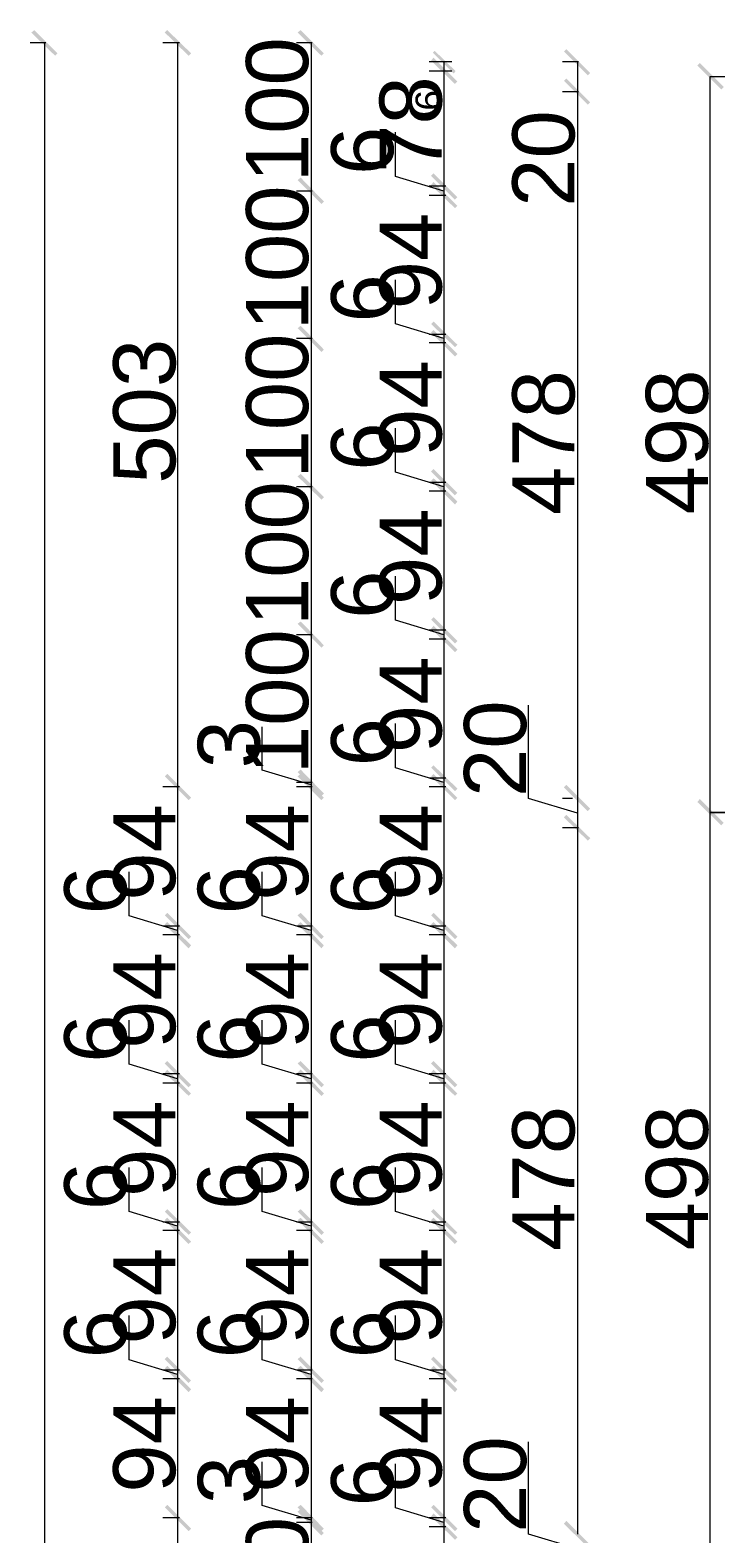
# Model space of a CAD drawing. Header units: centimetres. Extents: x 2816 to 28192, y 2553 to 18332.
# Drawn here: x 4828 to 6021, y 12991 to 15573 of the extents above; entities that cross this region are included whole.
import ezdxf

# ---------------------------------------------------------------- set-up
doc = ezdxf.new("R2010")
doc.units = ezdxf.units.CM
doc.layers.add('PDF_0', color=7, linetype='Continuous')
doc.layers.add('PDF_Dimenzionimi', color=7, linetype='Continuous')
doc.styles.add('PDF Arial', font='arial.ttf')

msp = doc.modelspace()

# ---------------------------------------------------------------- linework, layer by layer
at = {"layer": 'PDF_0', "transparency": 33554559}
for points in [[(4875.4, 15532.8), (4830.2, 15568.5), (4835.5, 15572.7)], [(5104.6, 15532.8), (5059.4, 15568.5), (5063.6, 15572.7)], [(5332.6, 15532.8), (5287.4, 15568.5), (5292.7, 15572.7)], [(4871.2, 15528.6), (4875.4, 15532.8), (4830.2, 15568.5)], [(5100.3, 15528.6), (5104.6, 15532.8), (5059.4, 15568.5)], [(5328.4, 15528.6), (5332.6, 15532.8), (5287.4, 15568.5)], [(5561.8, 15484.4), (5516.6, 15520.2), (5520.8, 15525.4)], [(5557.6, 15480.2), (5561.8, 15484.4), (5516.6, 15520.2)], [(5558.6, 15502.3), (5519.7, 15533.8), (5522.9, 15537)], [(5555.5, 15498.1), (5558.6, 15502.3), (5519.7, 15533.8)], [(5522.9, 15522.3), (5519.7, 15518.1), (5558.6, 15486.5)], [(5519.7, 15518.1), (5558.6, 15486.5), (5555.5, 15482.3)], [(5789.8, 15499.1), (5744.6, 15535.9), (5748.9, 15540.1)], [(5785.6, 15494.9), (5789.8, 15499.1), (5744.6, 15535.9)], [(6019, 15475), (5973.8, 15511.7), (5978, 15516)], [(6014.8, 15470.8), (6019, 15475), (5973.8, 15511.7)], [(5748.9, 15489.7), (5744.6, 15485.5), (5789.8, 15448.7)], [(5789.8, 15448.7), (5744.6, 15485.5), (5748.9, 15489.7)], [(5744.6, 15485.5), (5789.8, 15448.7), (5785.6, 15444.5)], [(5785.6, 15444.5), (5789.8, 15448.7), (5744.6, 15485.5)], [(5292.7, 15319.4), (5287.4, 15315.2), (5332.6, 15278.4)], [(5332.6, 15278.4), (5287.4, 15315.2), (5292.7, 15319.4)], [(5287.4, 15315.2), (5332.6, 15278.4), (5328.4, 15274.2)], [(5328.4, 15274.2), (5332.6, 15278.4), (5287.4, 15315.2)], [(5520.8, 15326.8), (5516.6, 15322.6), (5561.8, 15285.8)], [(5561.8, 15285.8), (5516.6, 15322.6), (5520.8, 15326.8)], [(5516.6, 15322.6), (5561.8, 15285.8), (5557.6, 15281.6)], [(5557.6, 15281.6), (5561.8, 15285.8), (5516.6, 15322.6)], [(5520.8, 15312), (5516.6, 15306.8), (5561.8, 15271.1)], [(5561.8, 15271.1), (5516.6, 15306.8), (5520.8, 15312)], [(5516.6, 15306.8), (5561.8, 15271.1), (5557.6, 15266.9)], [(5557.6, 15266.9), (5561.8, 15271.1), (5516.6, 15306.8)], [(5292.7, 15065), (5287.4, 15060.8), (5332.6, 15024.1)], [(5332.6, 15024.1), (5287.4, 15060.8), (5292.7, 15065)], [(5287.4, 15060.8), (5332.6, 15024.1), (5328.4, 15019.9)], [(5328.4, 15019.9), (5332.6, 15024.1), (5287.4, 15060.8)], [(5520.8, 15072.4), (5516.6, 15068.2), (5561.8, 15032.5)], [(5561.8, 15032.5), (5516.6, 15068.2), (5520.8, 15072.4)], [(5516.6, 15068.2), (5561.8, 15032.5), (5557.6, 15028.3)], [(5557.6, 15028.3), (5561.8, 15032.5), (5516.6, 15068.2)], [(5520.8, 15057.7), (5516.6, 15053.5), (5561.8, 15016.7)], [(5561.8, 15016.7), (5516.6, 15053.5), (5520.8, 15057.7)], [(5516.6, 15053.5), (5561.8, 15016.7), (5557.6, 15012.5)], [(5557.6, 15012.5), (5561.8, 15016.7), (5516.6, 15053.5)], [(5292.7, 14810.7), (5287.4, 14806.5), (5332.6, 14770.7)], [(5332.6, 14770.7), (5287.4, 14806.5), (5292.7, 14810.7)], [(5287.4, 14806.5), (5332.6, 14770.7), (5328.4, 14766.5)], [(5328.4, 14766.5), (5332.6, 14770.7), (5287.4, 14806.5)], [(5520.8, 14819.1), (5516.6, 14814.9), (5561.8, 14778.1)], [(5561.8, 14778.1), (5516.6, 14814.9), (5520.8, 14819.1)], [(5516.6, 14814.9), (5561.8, 14778.1), (5557.6, 14773.9)], [(5557.6, 14773.9), (5561.8, 14778.1), (5516.6, 14814.9)], [(5520.8, 14803.3), (5516.6, 14799.1), (5561.8, 14763.4)], [(5561.8, 14763.4), (5516.6, 14799.1), (5520.8, 14803.3)], [(5516.6, 14799.1), (5561.8, 14763.4), (5557.6, 14758.1)], [(5557.6, 14758.1), (5561.8, 14763.4), (5516.6, 14799.1)], [(5520.8, 14564.7), (5516.6, 14560.5), (5561.8, 14523.7)], [(5561.8, 14523.7), (5516.6, 14560.5), (5520.8, 14564.7)], [(5292.7, 14557.4), (5287.4, 14553.2), (5332.6, 14516.4)], [(5332.6, 14516.4), (5287.4, 14553.2), (5292.7, 14557.4)], [(5287.4, 14553.2), (5332.6, 14516.4), (5328.4, 14512.2)], [(5328.4, 14512.2), (5332.6, 14516.4), (5287.4, 14553.2)], [(5516.6, 14560.5), (5561.8, 14523.7), (5557.6, 14519.5)], [(5557.6, 14519.5), (5561.8, 14523.7), (5516.6, 14560.5)], [(5520.8, 14550), (5516.6, 14544.8), (5561.8, 14509)], [(5561.8, 14509), (5516.6, 14544.8), (5520.8, 14550)], [(5516.6, 14544.8), (5561.8, 14509), (5557.6, 14504.8)], [(5557.6, 14504.8), (5561.8, 14509), (5516.6, 14544.8)], [(5520.8, 14310.4), (5516.6, 14306.2), (5561.8, 14270.4)], [(5561.8, 14270.4), (5516.6, 14306.2), (5520.8, 14310.4)], [(5516.6, 14306.2), (5561.8, 14270.4), (5557.6, 14266.2)], [(5557.6, 14266.2), (5561.8, 14270.4), (5516.6, 14306.2)], [(5063.6, 14295.7), (5059.4, 14291.5), (5104.6, 14254.7)], [(5104.6, 14254.7), (5059.4, 14291.5), (5063.6, 14295.7)], [(5059.4, 14291.5), (5104.6, 14254.7), (5100.3, 14250.5)], [(5100.3, 14250.5), (5104.6, 14254.7), (5059.4, 14291.5)], [(5292.7, 14303), (5287.4, 14298.8), (5332.6, 14262)], [(5332.6, 14262), (5287.4, 14298.8), (5292.7, 14303)], [(5287.4, 14298.8), (5332.6, 14262), (5328.4, 14257.8)], [(5328.4, 14257.8), (5332.6, 14262), (5287.4, 14298.8)], [(5292.7, 14295.7), (5287.4, 14291.5), (5332.6, 14254.7)], [(5332.6, 14254.7), (5287.4, 14291.5), (5292.7, 14295.7)], [(5287.4, 14291.5), (5332.6, 14254.7), (5328.4, 14250.5)], [(5328.4, 14250.5), (5332.6, 14254.7), (5287.4, 14291.5)], [(5520.8, 14295.7), (5516.6, 14291.5), (5561.8, 14254.7)], [(5561.8, 14254.7), (5516.6, 14291.5), (5520.8, 14295.7)], [(5516.6, 14291.5), (5561.8, 14254.7), (5557.6, 14250.5)], [(5557.6, 14250.5), (5561.8, 14254.7), (5516.6, 14291.5)], [(5748.9, 14276.7), (5744.6, 14272.5), (5789.8, 14235.8)], [(5789.8, 14235.8), (5744.6, 14272.5), (5748.9, 14276.7)], [(5744.6, 14272.5), (5789.8, 14235.8), (5785.6, 14231.6)], [(5785.6, 14231.6), (5789.8, 14235.8), (5744.6, 14272.5)], [(5978, 14252.6), (5973.8, 14247.3), (6019, 14211.6)], [(6019, 14211.6), (5973.8, 14247.3), (5978, 14252.6)], [(5973.8, 14247.3), (6019, 14211.6), (6014.8, 14207.4)], [(6014.8, 14207.4), (6019, 14211.6), (5973.8, 14247.3)], [(5748.9, 14225.2), (5744.6, 14221), (5789.8, 14185.3)], [(5789.8, 14185.3), (5744.6, 14221), (5748.9, 14225.2)], [(5744.6, 14221), (5789.8, 14185.3), (5785.6, 14181.1)], [(5785.6, 14181.1), (5789.8, 14185.3), (5744.6, 14221)], [(5063.6, 14057.1), (5059.4, 14052.9), (5104.6, 14016.1)], [(5104.6, 14016.1), (5059.4, 14052.9), (5063.6, 14057.1)], [(5059.4, 14052.9), (5104.6, 14016.1), (5100.3, 14011.9)], [(5100.3, 14011.9), (5104.6, 14016.1), (5059.4, 14052.9)], [(5292.7, 14057.1), (5287.4, 14052.9), (5332.6, 14016.1)], [(5332.6, 14016.1), (5287.4, 14052.9), (5292.7, 14057.1)], [(5287.4, 14052.9), (5332.6, 14016.1), (5328.4, 14011.9)], [(5328.4, 14011.9), (5332.6, 14016.1), (5287.4, 14052.9)], [(5520.8, 14057.1), (5516.6, 14052.9), (5561.8, 14016.1)], [(5561.8, 14016.1), (5516.6, 14052.9), (5520.8, 14057.1)], [(5516.6, 14052.9), (5561.8, 14016.1), (5557.6, 14011.9)], [(5557.6, 14011.9), (5561.8, 14016.1), (5516.6, 14052.9)], [(5063.6, 14041.3), (5059.4, 14037.1), (5104.6, 14001.4)], [(5104.6, 14001.4), (5059.4, 14037.1), (5063.6, 14041.3)], [(5059.4, 14037.1), (5104.6, 14001.4), (5100.3, 13996.1)], [(5100.3, 13996.1), (5104.6, 14001.4), (5059.4, 14037.1)], [(5292.7, 14041.3), (5287.4, 14037.1), (5332.6, 14001.4)], [(5332.6, 14001.4), (5287.4, 14037.1), (5292.7, 14041.3)], [(5287.4, 14037.1), (5332.6, 14001.4), (5328.4, 13996.1)], [(5328.4, 13996.1), (5332.6, 14001.4), (5287.4, 14037.1)], [(5520.8, 14041.3), (5516.6, 14037.1), (5561.8, 14001.4)], [(5561.8, 14001.4), (5516.6, 14037.1), (5520.8, 14041.3)], [(5516.6, 14037.1), (5561.8, 14001.4), (5557.6, 13996.1)], [(5557.6, 13996.1), (5561.8, 14001.4), (5516.6, 14037.1)], [(5063.6, 13802.7), (5059.4, 13798.5), (5104.6, 13761.7)], [(5104.6, 13761.7), (5059.4, 13798.5), (5063.6, 13802.7)], [(5059.4, 13798.5), (5104.6, 13761.7), (5100.3, 13757.5)], [(5100.3, 13757.5), (5104.6, 13761.7), (5059.4, 13798.5)], [(5063.6, 13788), (5059.4, 13782.7), (5104.6, 13747)], [(5104.6, 13747), (5059.4, 13782.7), (5063.6, 13788)], [(5292.7, 13802.7), (5287.4, 13798.5), (5332.6, 13761.7)], [(5332.6, 13761.7), (5287.4, 13798.5), (5292.7, 13802.7)], [(5287.4, 13798.5), (5332.6, 13761.7), (5328.4, 13757.5)], [(5328.4, 13757.5), (5332.6, 13761.7), (5287.4, 13798.5)], [(5292.7, 13788), (5287.4, 13782.7), (5332.6, 13747)], [(5332.6, 13747), (5287.4, 13782.7), (5292.7, 13788)], [(5520.8, 13802.7), (5516.6, 13798.5), (5561.8, 13761.7)], [(5561.8, 13761.7), (5516.6, 13798.5), (5520.8, 13802.7)], [(5516.6, 13798.5), (5561.8, 13761.7), (5557.6, 13757.5)], [(5557.6, 13757.5), (5561.8, 13761.7), (5516.6, 13798.5)], [(5520.8, 13788), (5516.6, 13782.7), (5561.8, 13747)], [(5561.8, 13747), (5516.6, 13782.7), (5520.8, 13788)], [(5059.4, 13782.7), (5104.6, 13747), (5100.3, 13742.8)], [(5100.3, 13742.8), (5104.6, 13747), (5059.4, 13782.7)], [(5287.4, 13782.7), (5332.6, 13747), (5328.4, 13742.8)], [(5328.4, 13742.8), (5332.6, 13747), (5287.4, 13782.7)], [(5516.6, 13782.7), (5561.8, 13747), (5557.6, 13742.8)], [(5557.6, 13742.8), (5561.8, 13747), (5516.6, 13782.7)], [(5063.6, 13548.4), (5059.4, 13544.2), (5104.6, 13508.4)], [(5104.6, 13508.4), (5059.4, 13544.2), (5063.6, 13548.4)], [(5059.4, 13544.2), (5104.6, 13508.4), (5100.3, 13504.2)], [(5100.3, 13504.2), (5104.6, 13508.4), (5059.4, 13544.2)], [(5063.6, 13533.6), (5059.4, 13529.4), (5104.6, 13492.7)], [(5104.6, 13492.7), (5059.4, 13529.4), (5063.6, 13533.6)], [(5059.4, 13529.4), (5104.6, 13492.7), (5100.3, 13488.5)], [(5100.3, 13488.5), (5104.6, 13492.7), (5059.4, 13529.4)], [(5292.7, 13548.4), (5287.4, 13544.2), (5332.6, 13508.4)], [(5332.6, 13508.4), (5287.4, 13544.2), (5292.7, 13548.4)], [(5287.4, 13544.2), (5332.6, 13508.4), (5328.4, 13504.2)], [(5328.4, 13504.2), (5332.6, 13508.4), (5287.4, 13544.2)], [(5292.7, 13533.6), (5287.4, 13529.4), (5332.6, 13492.7)], [(5332.6, 13492.7), (5287.4, 13529.4), (5292.7, 13533.6)], [(5287.4, 13529.4), (5332.6, 13492.7), (5328.4, 13488.5)], [(5328.4, 13488.5), (5332.6, 13492.7), (5287.4, 13529.4)], [(5520.8, 13548.4), (5516.6, 13544.2), (5561.8, 13508.4)], [(5561.8, 13508.4), (5516.6, 13544.2), (5520.8, 13548.4)], [(5516.6, 13544.2), (5561.8, 13508.4), (5557.6, 13504.2)], [(5557.6, 13504.2), (5561.8, 13508.4), (5516.6, 13544.2)], [(5520.8, 13533.6), (5516.6, 13529.4), (5561.8, 13492.7)], [(5561.8, 13492.7), (5516.6, 13529.4), (5520.8, 13533.6)], [(5516.6, 13529.4), (5561.8, 13492.7), (5557.6, 13488.5)], [(5557.6, 13488.5), (5561.8, 13492.7), (5516.6, 13529.4)], [(5063.6, 13295.1), (5059.4, 13290.8), (5104.6, 13254.1)], [(5104.6, 13254.1), (5059.4, 13290.8), (5063.6, 13295.1)], [(5059.4, 13290.8), (5104.6, 13254.1), (5100.3, 13249.9)], [(5100.3, 13249.9), (5104.6, 13254.1), (5059.4, 13290.8)], [(5063.6, 13279.3), (5059.4, 13275.1), (5104.6, 13239.3)], [(5104.6, 13239.3), (5059.4, 13275.1), (5063.6, 13279.3)], [(5059.4, 13275.1), (5104.6, 13239.3), (5100.3, 13234.1)], [(5100.3, 13234.1), (5104.6, 13239.3), (5059.4, 13275.1)], [(5292.7, 13295.1), (5287.4, 13290.8), (5332.6, 13254.1)], [(5332.6, 13254.1), (5287.4, 13290.8), (5292.7, 13295.1)], [(5287.4, 13290.8), (5332.6, 13254.1), (5328.4, 13249.9)], [(5328.4, 13249.9), (5332.6, 13254.1), (5287.4, 13290.8)], [(5292.7, 13279.3), (5287.4, 13275.1), (5332.6, 13239.3)], [(5332.6, 13239.3), (5287.4, 13275.1), (5292.7, 13279.3)], [(5287.4, 13275.1), (5332.6, 13239.3), (5328.4, 13234.1)], [(5328.4, 13234.1), (5332.6, 13239.3), (5287.4, 13275.1)], [(5520.8, 13295.1), (5516.6, 13290.8), (5561.8, 13254.1)], [(5561.8, 13254.1), (5516.6, 13290.8), (5520.8, 13295.1)], [(5516.6, 13290.8), (5561.8, 13254.1), (5557.6, 13249.9)], [(5557.6, 13249.9), (5561.8, 13254.1), (5516.6, 13290.8)], [(5520.8, 13279.3), (5516.6, 13275.1), (5561.8, 13239.3)], [(5561.8, 13239.3), (5516.6, 13275.1), (5520.8, 13279.3)], [(5516.6, 13275.1), (5561.8, 13239.3), (5557.6, 13234.1)], [(5557.6, 13234.1), (5561.8, 13239.3), (5516.6, 13275.1)], [(5063.6, 13040.7), (5059.4, 13036.5), (5104.6, 12999.7)], [(5104.6, 12999.7), (5059.4, 13036.5), (5063.6, 13040.7)], [(5292.7, 13040.7), (5287.4, 13036.5), (5332.6, 12999.7)], [(5332.6, 12999.7), (5287.4, 13036.5), (5292.7, 13040.7)], [(5520.8, 13040.7), (5516.6, 13036.5), (5561.8, 12999.7)], [(5561.8, 12999.7), (5516.6, 13036.5), (5520.8, 13040.7)], [(5059.4, 13036.5), (5104.6, 12999.7), (5100.3, 12995.5)], [(5100.3, 12995.5), (5104.6, 12999.7), (5059.4, 13036.5)], [(5287.4, 13036.5), (5332.6, 12999.7), (5328.4, 12995.5)], [(5328.4, 12995.5), (5332.6, 12999.7), (5287.4, 13036.5)], [(5292.7, 13033.3), (5287.4, 13029.1), (5332.6, 12992.3)], [(5332.6, 12992.3), (5287.4, 13029.1), (5292.7, 13033.3)], [(5287.4, 13029.1), (5332.6, 12992.3), (5328.4, 12988.1)], [(5328.4, 12988.1), (5332.6, 12992.3), (5287.4, 13029.1)], [(5516.6, 13036.5), (5561.8, 12999.7), (5557.6, 12995.5)], [(5557.6, 12995.5), (5561.8, 12999.7), (5516.6, 13036.5)], [(5520.8, 13026), (5516.6, 13020.7), (5561.8, 12985)], [(5561.8, 12985), (5516.6, 13020.7), (5520.8, 13026)], [(5516.6, 13020.7), (5561.8, 12985), (5557.6, 12980.8)], [(5557.6, 12980.8), (5561.8, 12985), (5516.6, 13020.7)], [(5748.9, 13013.4), (5744.6, 13008.1), (5789.8, 12972.4)], [(5789.8, 12972.4), (5744.6, 13008.1), (5748.9, 13013.4)], [(5744.6, 13008.1), (5789.8, 12972.4), (5785.6, 12968.2)], [(5785.6, 12968.2), (5789.8, 12972.4), (5744.6, 13008.1)]]:
    msp.add_solid(points, dxfattribs=at)
at = {"layer": 'PDF_Dimenzionimi', "lineweight": 0}
for points in [[(4855.4, 15550.6), (4828.1, 15550.6)], [(4853.3, 5324.8), (4853.3, 15550.6)], [(5084.6, 15550.6), (5056.2, 15550.6)], [(5081.4, 15550.6), (5081.4, 14273.6)], [(5312.7, 15550.6), (5285.3, 15550.6)], [(5310.6, 15550.6), (5310.6, 15296.3)], [(5552.3, 15518.1), (5513.4, 15518.1)], [(5538.6, 15518.1), (5538.6, 15502.3), (5538.6, 15431.9)], [(5769.9, 15518.1), (5742.5, 15518.1)], [(5767.8, 15518.1), (5767.8, 15466.6), (5767.8, 15266.9)], [(5538.6, 15502.3), (5513.4, 15502.3)], [(5552.3, 15502.3), (5513.4, 15502.3)], [(5538.6, 15502.3), (5538.6, 15304.7)], [(5995.9, 15492.8), (6021.1, 15492.8)], [(6021.1, 14229.5), (5995.9, 14229.5), (5995.9, 15492.8)], [(5769.9, 15466.6), (5742.5, 15466.6)], [(5769.9, 15466.6), (5742.5, 15466.6)], [(5767.8, 15466.6), (5767.8, 14253.6)], [(5538.6, 15296.3), (5455.6, 15321.5), (5455.6, 15397.2)], [(5312.7, 15296.3), (5285.3, 15296.3)], [(5312.7, 15296.3), (5285.3, 15296.3)], [(5310.6, 15296.3), (5310.6, 15043)], [(5541.8, 15304.7), (5513.4, 15304.7)], [(5541.8, 15304.7), (5513.4, 15304.7)], [(5541.8, 15288.9), (5513.4, 15288.9)], [(5541.8, 15288.9), (5513.4, 15288.9)], [(5538.6, 15304.7), (5538.6, 15288.9)], [(5538.6, 15288.9), (5538.6, 15050.3)], [(5538.6, 15043), (5455.6, 15068.2), (5455.6, 15143.9)], [(5312.7, 15043), (5285.3, 15043)], [(5312.7, 15043), (5285.3, 15043)], [(5310.6, 15043), (5310.6, 14788.6)], [(5541.8, 15050.3), (5513.4, 15050.3)], [(5541.8, 15050.3), (5513.4, 15050.3)], [(5541.8, 15035.6), (5513.4, 15035.6)], [(5541.8, 15035.6), (5513.4, 15035.6)], [(5538.6, 15050.3), (5538.6, 15035.6)], [(5538.6, 15035.6), (5538.6, 14796)], [(5538.6, 14788.6), (5455.6, 14813.8), (5455.6, 14889.5)], [(5541.8, 14796), (5513.4, 14796)], [(5541.8, 14796), (5513.4, 14796)], [(5538.6, 14796), (5538.6, 14781.3)], [(5312.7, 14788.6), (5285.3, 14788.6)], [(5312.7, 14788.6), (5285.3, 14788.6)], [(5310.6, 14788.6), (5310.6, 14534.3)], [(5541.8, 14781.3), (5513.4, 14781.3)], [(5541.8, 14781.3), (5513.4, 14781.3)], [(5538.6, 14781.3), (5538.6, 14542.7)], [(5538.6, 14534.3), (5455.6, 14559.5), (5455.6, 14635.2)], [(5541.8, 14542.7), (5513.4, 14542.7)], [(5541.8, 14542.7), (5513.4, 14542.7)], [(5538.6, 14542.7), (5538.6, 14526.9)], [(5312.7, 14534.3), (5285.3, 14534.3)], [(5312.7, 14534.3), (5285.3, 14534.3)], [(5310.6, 14534.3), (5310.6, 14281)], [(5541.8, 14526.9), (5513.4, 14526.9)], [(5541.8, 14526.9), (5513.4, 14526.9)], [(5538.6, 14526.9), (5538.6, 14288.3)], [(5767.8, 14228.4), (5683.7, 14253.6), (5683.7, 14413.4)], [(5538.6, 14281), (5455.6, 14306.2), (5455.6, 14381.9)], [(5310.6, 14276.7), (5226.5, 14302), (5226.5, 14376.6)], [(5312.7, 14281), (5285.3, 14281)], [(5312.7, 14281), (5285.3, 14281)], [(5310.6, 14281), (5310.6, 14273.6)], [(5541.8, 14288.3), (5513.4, 14288.3)], [(5541.8, 14288.3), (5513.4, 14288.3)], [(5538.6, 14288.3), (5538.6, 14273.6)], [(5084.6, 14273.6), (5056.2, 14273.6)], [(5084.6, 14273.6), (5056.2, 14273.6)], [(5081.4, 14273.6), (5081.4, 14034)], [(5312.7, 14273.6), (5285.3, 14273.6)], [(5312.7, 14273.6), (5285.3, 14273.6)], [(5310.6, 14273.6), (5310.6, 14034)], [(5541.8, 14273.6), (5513.4, 14273.6)], [(5541.8, 14273.6), (5513.4, 14273.6)], [(5538.6, 14273.6), (5538.6, 14034)], [(5759.4, 14253.6), (5742.5, 14253.6)], [(5759.4, 14253.6), (5742.5, 14253.6)], [(5767.8, 14253.6), (5767.8, 14203.2)], [(5995.9, 14229.5), (6021.1, 14229.5)], [(6021.1, 12966.1), (5995.9, 12966.1), (5995.9, 14229.5)], [(5769.9, 14203.2), (5742.5, 14203.2)], [(5769.9, 14203.2), (5742.5, 14203.2)], [(5767.8, 14203.2), (5767.8, 12990.2)], [(5081.4, 14026.6), (4998.4, 14051.8), (4998.4, 14127.5)], [(5310.6, 14026.6), (5226.5, 14051.8), (5226.5, 14127.5)], [(5538.6, 14026.6), (5455.6, 14051.8), (5455.6, 14127.5)], [(5084.6, 14034), (5056.2, 14034)], [(5084.6, 14034), (5056.2, 14034)], [(5081.4, 14034), (5081.4, 14019.2)], [(5312.7, 14034), (5285.3, 14034)], [(5312.7, 14034), (5285.3, 14034)], [(5310.6, 14034), (5310.6, 14019.2)], [(5541.8, 14034), (5513.4, 14034)], [(5541.8, 14034), (5513.4, 14034)], [(5538.6, 14034), (5538.6, 14019.2)], [(5084.6, 14019.2), (5056.2, 14019.2)], [(5084.6, 14019.2), (5056.2, 14019.2)], [(5081.4, 14019.2), (5081.4, 13780.6)], [(5312.7, 14019.2), (5285.3, 14019.2)], [(5312.7, 14019.2), (5285.3, 14019.2)], [(5310.6, 14019.2), (5310.6, 13780.6)], [(5541.8, 14019.2), (5513.4, 14019.2)], [(5541.8, 14019.2), (5513.4, 14019.2)], [(5538.6, 14019.2), (5538.6, 13780.6)], [(5081.4, 13772.2), (4998.4, 13797.5), (4998.4, 13873.1)], [(5310.6, 13772.2), (5226.5, 13797.5), (5226.5, 13873.1)], [(5538.6, 13772.2), (5455.6, 13797.5), (5455.6, 13873.1)], [(5084.6, 13780.6), (5056.2, 13780.6)], [(5084.6, 13780.6), (5056.2, 13780.6)], [(5084.6, 13764.9), (5056.2, 13764.9)], [(5084.6, 13764.9), (5056.2, 13764.9)], [(5081.4, 13780.6), (5081.4, 13764.9)], [(5081.4, 13764.9), (5081.4, 13526.3)], [(5312.7, 13780.6), (5285.3, 13780.6)], [(5312.7, 13780.6), (5285.3, 13780.6)], [(5312.7, 13764.9), (5285.3, 13764.9)], [(5312.7, 13764.9), (5285.3, 13764.9)], [(5310.6, 13780.6), (5310.6, 13764.9)], [(5310.6, 13764.9), (5310.6, 13526.3)], [(5541.8, 13780.6), (5513.4, 13780.6)], [(5541.8, 13780.6), (5513.4, 13780.6)], [(5541.8, 13764.9), (5513.4, 13764.9)], [(5541.8, 13764.9), (5513.4, 13764.9)], [(5538.6, 13780.6), (5538.6, 13764.9)], [(5538.6, 13764.9), (5538.6, 13526.3)], [(5081.4, 13518.9), (4998.4, 13544.2), (4998.4, 13619.8)], [(5310.6, 13518.9), (5226.5, 13544.2), (5226.5, 13619.8)], [(5538.6, 13518.9), (5455.6, 13544.2), (5455.6, 13619.8)], [(5084.6, 13526.3), (5056.2, 13526.3)], [(5084.6, 13526.3), (5056.2, 13526.3)], [(5084.6, 13511.6), (5056.2, 13511.6)], [(5084.6, 13511.6), (5056.2, 13511.6)], [(5081.4, 13526.3), (5081.4, 13511.6)], [(5081.4, 13511.6), (5081.4, 13271.9)], [(5312.7, 13526.3), (5285.3, 13526.3)], [(5312.7, 13526.3), (5285.3, 13526.3)], [(5312.7, 13511.6), (5285.3, 13511.6)], [(5312.7, 13511.6), (5285.3, 13511.6)], [(5310.6, 13526.3), (5310.6, 13511.6)], [(5310.6, 13511.6), (5310.6, 13271.9)], [(5541.8, 13526.3), (5513.4, 13526.3)], [(5541.8, 13526.3), (5513.4, 13526.3)], [(5541.8, 13511.6), (5513.4, 13511.6)], [(5541.8, 13511.6), (5513.4, 13511.6)], [(5538.6, 13526.3), (5538.6, 13511.6)], [(5538.6, 13511.6), (5538.6, 13271.9)], [(5081.4, 13264.6), (4998.4, 13289.8), (4998.4, 13365.5)], [(5310.6, 13264.6), (5226.5, 13289.8), (5226.5, 13365.5)], [(5538.6, 13264.6), (5455.6, 13289.8), (5455.6, 13365.5)], [(5084.6, 13271.9), (5056.2, 13271.9)], [(5084.6, 13271.9), (5056.2, 13271.9)], [(5081.4, 13271.9), (5081.4, 13257.2)], [(5312.7, 13271.9), (5285.3, 13271.9)], [(5312.7, 13271.9), (5285.3, 13271.9)], [(5310.6, 13271.9), (5310.6, 13257.2)], [(5541.8, 13271.9), (5513.4, 13271.9)], [(5541.8, 13271.9), (5513.4, 13271.9)], [(5538.6, 13271.9), (5538.6, 13257.2)], [(5084.6, 13257.2), (5056.2, 13257.2)], [(5084.6, 13257.2), (5056.2, 13257.2)], [(5081.4, 13257.2), (5081.4, 13018.6)], [(5312.7, 13257.2), (5285.3, 13257.2)], [(5312.7, 13257.2), (5285.3, 13257.2)], [(5310.6, 13257.2), (5310.6, 13018.6)], [(5541.8, 13257.2), (5513.4, 13257.2)], [(5541.8, 13257.2), (5513.4, 13257.2)], [(5538.6, 13257.2), (5538.6, 13018.6)], [(5767.8, 12965), (5683.7, 12990.2), (5683.7, 13149)], [(5310.6, 13014.4), (5226.5, 13039.6), (5226.5, 13114.3)], [(5538.6, 13010.2), (5455.6, 13035.4), (5455.6, 13111.1)], [(5084.6, 13018.6), (5056.2, 13018.6)], [(5084.6, 13018.6), (5056.2, 13018.6)], [(5081.4, 13018.6), (5081.4, 11733.2)], [(5312.7, 13018.6), (5285.3, 13018.6)], [(5312.7, 13018.6), (5285.3, 13018.6)], [(5310.6, 13018.6), (5310.6, 13010.2)], [(5541.8, 13018.6), (5513.4, 13018.6)], [(5541.8, 13018.6), (5513.4, 13018.6)], [(5538.6, 13018.6), (5538.6, 13002.9)], [(5312.7, 13010.2), (5285.3, 13010.2)], [(5312.7, 13010.2), (5285.3, 13010.2)], [(5310.6, 13010.2), (5310.6, 12756.9)], [(5541.8, 13002.9), (5513.4, 13002.9)], [(5541.8, 13002.9), (5513.4, 13002.9)], [(5538.6, 13002.9), (5538.6, 12764.3)]]:
    msp.add_lwpolyline(points, dxfattribs=at)

# ---------------------------------------------------------------- texts
at = {"layer": 'PDF_Dimenzionimi', "attachment_point": 7, "rotation": 90, "style": 'PDF Arial'}
for s, insert, char_height in [('\\W1.001159;100', (5307.1, 15311.5), 106.681), ('\\W1.000784;78', (5536.3, 15327.5), 106.681), ('\\W0.998941;6', (5536.3, 15434.3), 45.72), ('\\W1.000843;20', (5764.3, 15269.2), 106.681), ('\\W0.998941;6', (5453.2, 15324), 106.681), ('\\W1.001159;100', (5307.1, 15057.1), 106.681), ('\\W1.000815;94', (5536.3, 15093.3), 106.681), ('\\W0.998941;6', (5453.2, 15070.6), 106.681), ('\\W1.000901;503', (5079.1, 14793.8), 106.681), ('\\W1.001159;100', (5307.1, 14802.7), 106.681), ('\\W1.000815;94', (5536.3, 14840), 106.681), ('\\W1.001014;478', (5764.3, 14740.1), 106.681), ('\\W1.001014;498', (5993.5, 14741.1), 106.681), ('\\W0.998941;6', (5453.2, 14816.3), 106.681), ('\\W1.001159;100', (5307.1, 14549.4), 106.681), ('\\W1.000815;94', (5536.3, 14585.6), 106.681), ('\\W0.998941;6', (5453.2, 14561.9), 106.681), ('\\W1.001159;100', (5307.1, 14295.1), 106.681), ('\\W1.000815;94', (5536.3, 14331.3), 106.681), ('\\W1.000843;20', (5681.3, 14256), 106.681), ('\\W1.001289;3', (5224.2, 14305.1), 106.681), ('\\W0.998941;6', (5453.2, 14308.6), 106.681), ('\\W1.000815;94', (5079, 14078), 106.681), ('\\W1.000815;94', (5307.1, 14078), 106.681), ('\\W1.000815;94', (5536.3, 14078), 106.681), ('\\W0.998941;6', (4995, 14054.3), 106.681), ('\\W0.998941;6', (5224.1, 14054.3), 106.681), ('\\W0.998941;6', (5453.2, 14054.3), 106.681), ('\\W1.000815;94', (5079, 13823.6), 106.681), ('\\W1.000815;94', (5307.1, 13823.6), 106.681), ('\\W1.000815;94', (5536.3, 13823.6), 106.681), ('\\W0.998941;6', (4995, 13799.9), 106.681), ('\\W0.998941;6', (5224.1, 13799.9), 106.681), ('\\W0.998941;6', (5453.2, 13799.9), 106.681), ('\\W1.000815;94', (5079, 13569.3), 106.681), ('\\W1.000815;94', (5307.1, 13569.3), 106.681), ('\\W1.000815;94', (5536.3, 13569.3), 106.681), ('\\W1.001014;478', (5764.3, 13476.7), 106.681), ('\\W1.001014;498', (5993.5, 13477.7), 106.681), ('\\W0.998941;6', (4995, 13546.6), 106.681), ('\\W0.998941;6', (5224.1, 13546.6), 106.681), ('\\W0.998941;6', (5453.2, 13546.6), 106.681), ('\\W1.000815;94', (5079, 13316), 106.681), ('\\W1.000815;94', (5307.1, 13316), 106.681), ('\\W1.000815;94', (5536.3, 13316), 106.681), ('\\W0.998941;6', (4995, 13292.2), 106.681), ('\\W0.998941;6', (5224.1, 13292.2), 106.681), ('\\W0.998941;6', (5453.2, 13292.2), 106.681), ('\\W1.000815;94', (5079, 13061.6), 106.681), ('\\W1.000815;94', (5307.1, 13061.6), 106.681), ('\\W1.000815;94', (5536.3, 13061.6), 106.681), ('\\W1.000843;20', (5681.3, 12992.6), 106.681), ('\\W1.001289;3', (5224.2, 13041.7), 106.681), ('\\W0.998941;6', (5453.2, 13037.9), 106.681), ('\\W1.001159;100', (5307.1, 12771), 106.681)]:
    msp.add_mtext(s, dxfattribs=dict(at, insert=insert, char_height=char_height))

doc.saveas('drawing.dxf')
